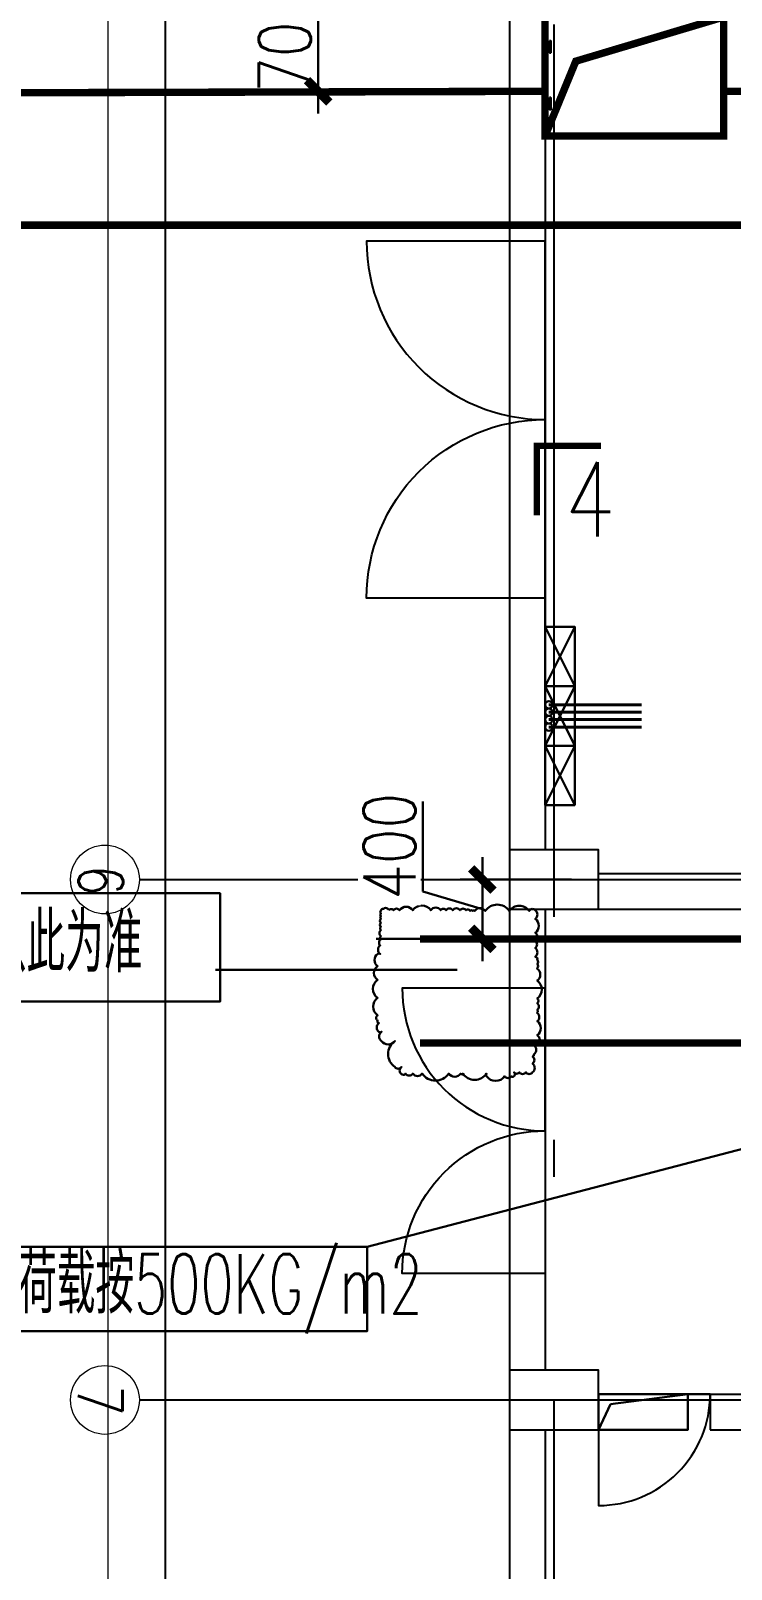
# Model space of a CAD drawing. Header units: millimetres. Extents: x -437359 to 106527, y -82378 to 117612.
# Drawn here: x -274675 to -269966, y 37759 to 48105 of the extents above; entities that cross this region are included whole.
import ezdxf
from ezdxf.enums import TextEntityAlignment as Align

# ---------------------------------------------------------------- set-up
doc = ezdxf.new("R2010")
doc.units = ezdxf.units.MM
doc.linetypes.add('ACAD_ISO10W100', pattern=[18.5, 12, -3, 0.5, -3])
doc.linetypes.add('DASH', pattern=[0.35, 0.25, -0.1])
doc.layers.get('0').update_dxf_attribs({"color": 8})
doc.layers.get('Defpoints').update_dxf_attribs({"color": 8})
for name, color, linetype, lineweight in [('road_mr', 8, 'Continuous', 0), ('中心线', 8, 'ACAD_ISO10W100', 5), ('电缆通道', 8, 'Continuous', 30)]:
    doc.layers.add(name, color=color, linetype=linetype, lineweight=lineweight)
for name, color, linetype in [('Z-编号', 8, 'Continuous'), ('桥架标注', 8, 'Continuous'), ('电气尺寸标注', 8, 'Continuous'), ('管道标注', 8, 'Continuous')]:
    doc.layers.add(name, color=color, linetype=linetype)
doc.styles.add('geditxt1', font='geditxt.shx', dxfattribs={"width": 0.65, "bigfont": 'hzfs_1.shx'})
doc.styles.add('HZ', font='geditxt.shx', dxfattribs={"width": 0.8, "bigfont": 'hzfs_1.shx'})
doc.styles.add('ROMANT', font='geditxt.shx', dxfattribs={"width": 0.75, "height": 300, "bigfont": 'hzfs_1.shx'})
doc.styles.add('统一字体', font='geditxt.shx', dxfattribs={"width": 0.75, "bigfont": 'hzfs_1.shx'})
doc.linetypes.add('10421', pattern='A,2,[150,AcadEref.ttf,S=1,R=0,X=0,Y=1],1e-11', length=2)
doc.dimstyles.new('ISO-50', dxfattribs={"dimscale": 50, "dimtxt": 3.5, "dimasz": 2, "dimexe": 1, "dimexo": 1, "dimgap": 0.5, "dimtad": 1, "dimdec": 0, "dimtxsty": 'HZ', "dimblk": 'ARCHTICK', "dimcen": 2.5, "dimdle": 1, "dimclrd": 256, "dimclre": 256, "dimadec": 0, "dimazin": 0, "dimtfac": 1, "dimtdec": 0, "dimtmove": 1, "dimatfit": 3, "dimldrblk": 'ARCHTICK', "dimfxl": 0, "dimarcsym": 0})
doc.dimstyles.new('yk1.50', dxfattribs={"dimtxt": 350, "dimasz": 150, "dimexe": 150, "dimexo": 100, "dimgap": 50, "dimtad": 1, "dimdec": 0, "dimdsep": 46, "dimtxsty": 'HZ', "dimblk": 'ARCHTICK', "dimcen": 2.5, "dimdle": 150, "dimclrd": 256, "dimclre": 256, "dimclrt": 256, "dimadec": 0, "dimazin": 0, "dimtfac": 1, "dimtdec": 0, "dimtmove": 1, "dimatfit": 3, "dimfxl": 0, "dimlwd": -1, "dimlwe": -1, "dimarcsym": 0})

# ---------------------------------------------------------------- blocks, each defined once
blk = doc.blocks.new('_ArchTick')
at = {"color": 0, "linetype": 'ByBlock', "const_width": 0.4}
blk.add_lwpolyline([(-0.5, -0.5), (0.5, 0.5)], dxfattribs=at)
blk = doc.blocks.new('*D97')
at = {"layer": 'Defpoints', "color": 0, "transparency": 16777216}
for p in [(-272742, 48398), (-271457, 48398), (-271457, 47698)]:
    blk.add_point(p, dxfattribs=at)
at = {"layer": '电缆通道', "transparency": 16777216}
for p, q in [((-272742, 47548), (-272742, 48548)), ((-271557, 48398), (-272892, 48398)), ((-271557, 47698), (-272892, 47698))]:
    blk.add_line(p, q, dxfattribs=at)
at = {"layer": '电缆通道', "transparency": 16777216, "xscale": 150, "yscale": 150, "zscale": 150}
for p, rotation in [((-272742, 48398), 90), ((-272742, 47698), 270)]:
    blk.add_blockref('_ArchTick', p, dxfattribs=dict(at, rotation=rotation))
at = {"layer": '电缆通道', "transparency": 16777216, "insert": (-272967, 48048), "char_height": 350, "attachment_point": 5, "rotation": 90, "style": 'HZ'}
blk.add_mtext('700', dxfattribs=at)
blk = doc.blocks.new('*D108')
at = {"layer": 'Defpoints', "color": 0, "transparency": 16777216}
for p in [(-273769, 48398), (-272860, 48398), (-272810, 11898)]:
    blk.add_point(p, dxfattribs=at)
at = {"layer": '管道标注', "lineweight": -2, "transparency": 16777216}
for p, q in [((-273769, 11848), (-273769, 48448)), ((-272910, 48398), (-273819, 48398)), ((-272860, 11898), (-273819, 11898))]:
    blk.add_line(p, q, dxfattribs=at)
at = {"layer": '管道标注', "lineweight": -2, "transparency": 16777216, "xscale": 100, "yscale": 100, "zscale": 100}
for p, rotation in [((-273769, 48398), 90), ((-273769, 11898), 270)]:
    blk.add_blockref('_ArchTick', p, dxfattribs=dict(at, rotation=rotation))
at = {"layer": '管道标注', "color": 0, "transparency": 16777216, "insert": (-273882, 30148), "char_height": 175, "attachment_point": 5, "rotation": 90, "style": 'HZ'}
blk.add_mtext('36500', dxfattribs=at)
blk = doc.blocks.new('*D337')
at = {"layer": 'Defpoints', "color": 0, "transparency": 16777216}
for p in [(-272049, 42198), (-268030, 42198), (-272049, 41998)]:
    blk.add_point(p, dxfattribs=at)
at = {"layer": '电缆通道', "transparency": 16777216}
for p, q in [((-267280, 42323), (-267280, 42927)), ((-268030, 41848), (-268030, 42348)), ((-268030, 42098), (-267280, 42323)), ((-268630, 42198), (-267880, 42198)), ((-268630, 41998), (-267880, 41998))]:
    blk.add_line(p, q, dxfattribs=at)
at = {"layer": '电缆通道', "transparency": 16777216, "xscale": 150, "yscale": 150, "zscale": 150}
for p, rotation in [((-268030, 42198), 90), ((-268030, 41998), 270)]:
    blk.add_blockref('_ArchTick', p, dxfattribs=dict(at, rotation=rotation))
at = {"layer": '电缆通道', "transparency": 16777216, "insert": (-267505, 42625), "char_height": 350, "attachment_point": 5, "rotation": 90, "style": 'HZ', "bg_fill": 3, "box_fill_scale": 1.1, "bg_fill_color": 256, "bg_fill_true_color": 13158600, "bg_fill_transparency": 1437}
blk.add_mtext('200', dxfattribs=at)
blk = doc.blocks.new('*D445')
at = {"layer": 'Defpoints', "color": 0, "transparency": 16777216}
for p in [(-270857, 42398), (-271639, 41998), (-270857, 41998)]:
    blk.add_point(p, dxfattribs=at)
at = {"layer": '电缆通道', "transparency": 16777216}
for p, q in [((-272039, 42318), (-272039, 42922)), ((-271639, 42548), (-271639, 41848)), ((-271639, 42198), (-272039, 42318)), ((-271039, 42398), (-271789, 42398)), ((-271039, 41998), (-271789, 41998))]:
    blk.add_line(p, q, dxfattribs=at)
at = {"layer": '电缆通道', "transparency": 16777216, "xscale": 150, "yscale": 150, "zscale": 150}
for p, rotation in [((-271639, 42398), 90), ((-271639, 41998), 270)]:
    blk.add_blockref('_ArchTick', p, dxfattribs=dict(at, rotation=rotation))
at = {"layer": '电缆通道', "transparency": 16777216, "insert": (-272264, 42620), "char_height": 350, "attachment_point": 5, "rotation": 90, "style": 'HZ', "bg_fill": 3, "box_fill_scale": 1.1, "bg_fill_color": 256, "bg_fill_true_color": 13158600, "bg_fill_transparency": 232}
blk.add_mtext('400', dxfattribs=at)

msp = doc.modelspace()

# ---------------------------------------------------------------- hatches: boundary and pattern name
at = {"layer": '电缆通道'}
for points in [[(-271187.3, 48037.8), (-271179.3, 48037.8), (-271179.3, 47957.8), (-271187.3, 47957.8)], [(-271187.3, 47655.9), (-271179.3, 47655.9), (-271179.3, 47575.9), (-271187.3, 47575.9)]]:
    msp.add_hatch(color=256, dxfattribs=at).paths.add_polyline_path(points)

# ---------------------------------------------------------------- linework, layer by layer
for p, q in [((-271457.3, 48197.8), (-271457.3, 42197.8)), ((-271217.3, 48197.8), (-271217.3, 42597.8)), ((-270857.3, 42437.8), (-262457.3, 42437.8)), ((-271457.3, 42197.8), (-271457.3, 39097.8)), ((-271217.3, 42197.8), (-271217.3, 39097.8)), ((-270857.3, 42197.8), (-262457.3, 42197.8)), ((-270857.3, 38937.8), (-262457.3, 38937.8)), ((-270857.3, 38937.8), (-262457.3, 38937.8)), ((-270107.3, 38937.8), (-270107.3, 38697.8)), ((-271457.3, 38697.8), (-271457.3, 33097.8)), ((-271217.3, 38697.8), (-271217.3, 33097.8)), ((-270107.3, 38697.8), (-262457.3, 38697.8)), ((-270107.3, 38697.8), (-262457.3, 38697.8))]:
    msp.add_line(p, q)
for points in [[(-271217.3, 45490.8), (-271217.3, 45490.8), (-271217.3, 46690.8), (-272417.3, 46690.8), (-272417.3, 46690.8, 0.4142136)], [(-271217.3, 45490.8), (-271217.3, 45490.8), (-271217.3, 44290.8), (-272417.3, 44290.8), (-272417.3, 44290.8, -0.4142136)], [(-271217.3, 40707.5), (-271217.3, 40707.5), (-271217.3, 41667.5), (-272177.3, 41667.5), (-272177.3, 41667.5, 0.4142136)], [(-271217.3, 40707.5), (-271217.3, 40707.5), (-271217.3, 39747.5), (-272177.3, 39747.5), (-272177.3, 39747.5, -0.4142136)], [(-270107.3, 38937.8), (-270107.3, 38937.8), (-270857.3, 38937.8), (-270857.3, 38187.8), (-270857.3, 38187.8, 0.4142136)]]:
    msp.add_lwpolyline(points, format="xyb", close=True)
for points in [[(-271457.3, 42197.8), (-270857.3, 42197.8), (-270857.3, 42597.8), (-271457.3, 42597.8)], [(-271457.3, 38697.8), (-270857.3, 38697.8), (-270857.3, 39097.8), (-271457.3, 39097.8)], [(-271457.3, 38697.8), (-270857.3, 38697.8), (-270857.3, 39097.8), (-271457.3, 39097.8)]]:
    msp.add_lwpolyline(points, close=True)
at = {"layer": 'road_mr'}
msp.add_lwpolyline([(-274157.3, 76947.8), (-274157.3, 4947.8)], dxfattribs=at)
at = {"layer": 'Z-编号', "lineweight": 9}
for centre in [(-274176, 42397.8), (-274176, 38897.8)]:
    msp.add_circle(centre, 231.3, dxfattribs=at)
at = {"layer": '中心线', "color": 1, "lineweight": -2, "ltscale": 500}
for p, q in [((-271157.3, 32897.8), (-271157.3, 50091.4)), ((-273944.7, 42397.8), (-261857.3, 42397.8))]:
    msp.add_line(p, q, dxfattribs=at)
at = {"layer": '中心线', "color": 1, "linetype": '10421', "lineweight": -2, "ltscale": 500}
msp.add_line((-273944.7, 38897.8), (-261857.3, 38897.8), dxfattribs=at)
at = {"layer": '电气尺寸标注', "color": 0, "ltscale": 1500, "const_width": 42.9}
msp.add_lwpolyline([(-270840.6, 45314.1), (-271272.2, 45314.1), (-271272.2, 44847)], dxfattribs=at)
at = {"layer": '电缆通道'}
for p, q in [((-271217.3, 46690.8), (-271217.3, 43018.5)), ((-271017.3, 44097.8), (-271217.3, 43697.8)), ((-271217.3, 44097.8), (-271017.3, 43697.8)), ((-271017.3, 43697.8), (-271217.3, 43297.8)), ((-271217.3, 43697.8), (-271017.3, 43297.8)), ((-271017.3, 43297.8), (-271217.3, 42897.8)), ((-271217.3, 43297.8), (-271017.3, 42897.8)), ((-271809.1, 41791), (-273432.3, 41791)), ((-272412.9, 39926.7), (-268607, 40922.8)), ((-270776.7, 38868.7), (-270257.3, 38937.8)), ((-270857.3, 38697.8), (-270776.7, 38868.7))]:
    msp.add_line(p, q, dxfattribs=at)
at = {"layer": '电缆通道', "color": 4, "ltscale": 0.35}
for p, q in [((-265407, 41997.8), (-272351.8, 41997.8)), ((-268457, 41301.3), (-270757.3, 41304))]:
    msp.add_line(p, q, dxfattribs=at)
at = {"layer": '电缆通道', "color": 4, "ltscale": 0.35, "const_width": 50}
msp.add_lwpolyline([(-271217.3, 48197.8), (-270017.3, 48197.8), (-270017.3, 47397.8), (-271217.3, 47397.8)], close=True, dxfattribs=at)
for points in [[(-271217.3, 47397.8), (-271010.5, 47900.8), (-270017.3, 48197.8)], [(-271457.3, 47697.8), (-271457.3, 47697.8), (-278157.3, 47679.2)], [(-271457.3, 47697.8), (-271217.3, 47697.8)], [(-270017.3, 47697.8), (-262097.3, 47697.8)], [(-271457.3, 46797.8), (-271457.3, 46797.8), (-278157.3, 46797.8)], [(-271457.3, 46797.8), (-271217.3, 46797.8)], [(-271217.3, 46797.8), (-270657.3, 46797.8)], [(-270799.3, 46797.8), (-269547.3, 46797.8)], [(-268457, 41297.8), (-272057.3, 41297.8)]]:
    msp.add_lwpolyline(points, dxfattribs=at)
at = {"layer": '电缆通道'}
for points in [[(-271187.3, 48037.8), (-271179.3, 48037.8), (-271179.3, 47957.8), (-271187.3, 47957.8)], [(-271187.3, 47655.9), (-271179.3, 47655.9), (-271179.3, 47575.9), (-271187.3, 47575.9)], [(-271217.3, 44097.8), (-271017.3, 44097.8), (-271017.3, 43697.8), (-271217.3, 43697.8)], [(-271217.3, 43697.8), (-271017.3, 43697.8), (-271017.3, 43297.8), (-271217.3, 43297.8)], [(-271217.3, 43297.8), (-271017.3, 43297.8), (-271017.3, 42897.8), (-271217.3, 42897.8)], [(-277476, 42304.9), (-273402, 42304.9), (-273402, 41576.9), (-277476, 41576.9)], [(-278909.7, 39926.7), (-272412.9, 39926.7), (-272412.9, 39360.7), (-278909.7, 39360.7)], [(-270857.3, 38937.8), (-270257.3, 38937.8), (-270257.3, 38697.8), (-270857.3, 38697.8)]]:
    msp.add_lwpolyline(points, close=True, dxfattribs=at)
at = {"layer": '电缆通道', "color": 1, "linetype": 'DASH', "ltscale": 500, "const_width": 20}
for points in [[(-271192.3, 43572.8), (-270568.6, 43572.8)], [(-271192.3, 43522.8), (-270568.6, 43522.8)], [(-271192.3, 43472.8), (-270568.6, 43472.8)], [(-271192.3, 43422.8), (-270568.6, 43422.8)]]:
    msp.add_lwpolyline(points, dxfattribs=at)
at = {"layer": '电缆通道'}
for centre in [(-271192.3, 43572.8), (-271192.3, 43522.8), (-271192.3, 43472.8), (-271192.3, 43422.8)]:
    msp.add_circle(centre, 25, dxfattribs=at)

# ---------------------------------------------------------------- texts
at = {"layer": 'Z-编号', "lineweight": 9, "style": 'ROMANT', "width": 0.8}
for tag, p in [('6', (-274204.4, 42391.8)), ('7', (-274207.3, 38894.3))]:
    msp.add_attdef(tag, text='', height=300, rotation=270, dxfattribs=at).set_placement(p, align=Align.MIDDLE)
at = {"layer": '桥架标注', "color": 2, "style": 'geditxt1', "width": 0.65}
for s, p in [('接电气室外桥架，接口以此为准', (-275744.2, 41772.9, 162834.4)), ('预埋扁铁150x150x10，共10块，荷载按500KG/m2', (-275744.2, 39479.1, 162834.4))]:
    msp.add_text(s, height=400, dxfattribs=at).set_placement(p, align=Align.CENTER)
at = {"layer": '电气尺寸标注', "color": 0, "ltscale": 1500, "style": '统一字体', "width": 0.8}
msp.add_text('4', height=500, dxfattribs=at).set_placement((-271087.5, 44703.9))

# ---------------------------------------------------------------- dimensions: what is measured, and where the dimension line sits
at = {"layer": '电缆通道'}
dim = msp.add_linear_dim(base=(-272742, 48397.8), p1=(-271457.3, 47697.8), p2=(-271457.3, 48397.8), angle=90, dimstyle='yk1.50', dxfattribs=at)
dim.commit()
dim.dimension.update_dxf_attribs({"geometry": '*D97', "text_midpoint": (-272967, 48047.8)})
at = {"layer": '管道标注'}
dim = msp.add_linear_dim(base=(-273769.3, 48397.8), p1=(-272809.8, 11897.8), p2=(-272859.8, 48397.8), angle=270, dimstyle='ISO-50', dxfattribs=at)
dim.commit()
dim.dimension.update_dxf_attribs({"geometry": '*D108', "text_midpoint": (-273881.8, 30147.8)})

# ---------------------------------------------------------------- next in the draw order: dimensions: what is measured, and where the dimension line sits
at = {"layer": '电缆通道'}
dim = msp.add_linear_dim(base=(-268030.2, 42197.8), p1=(-272049.3, 41997.8), p2=(-272049.3, 42197.8), angle=90, dimstyle='yk1.50', override={"dimfxl": 600, "dimfxlon": 1, "dimtfill": 1, "dimarcsym": 1}, dxfattribs=at)
dim.commit()
dim.dimension.update_dxf_attribs({"geometry": '*D337', "text_midpoint": (-267505.2, 42372.8)})

# ---------------------------------------------------------------- next in the draw order: linework, layer by layer
msp.add_lwpolyline([(-272267.2, 42191.2, -0.5205671), (-272235.9, 42191.2, -0.5205671), (-272195.7, 42191.2, -0.5205671), (-272106.3, 42191.2, -0.5205671), (-271985.6, 42191.2, -0.5205671), (-271918.5, 42191.2, -0.5205671), (-271882.8, 42191.2, -0.5205671), (-271838.1, 42191.2, -0.5205671), (-271788.9, 42191.2, -0.5205671), (-271748.7, 42191.2, -0.5205671), (-271721.8, 42186.7, -0.5205671), (-271704, 42186.7, -0.5205671), (-271690.6, 42186.7, -0.5205671), (-271619, 42186.7, -0.5205671), (-271458.1, 42186.7, -0.5205671), (-271324, 42186.7, -0.5205671), (-271283.8, 42191.2, -0.5205671), (-271283.8, 42191.2, -0.5205671), (-271283.8, 42133.1, -0.5205671), (-271283.8, 42039.3, -0.5205671), (-271283.8, 41985.7, -0.5205671), (-271283.8, 41936.5, -0.5205671), (-271283.8, 41878.5, -0.5205671), (-271270.4, 41856.1, -0.5205671), (-271270.4, 41829.3, -0.5205671), (-271270.4, 41802.5, -0.5205671), (-271270.4, 41798, -0.5205671), (-271270.4, 41717.6, -0.5205671), (-271270.4, 41597, -0.5205671), (-271270.4, 41565.7, -0.5205671), (-271270.4, 41521.1, -0.5205671), (-271270.4, 41503.2, -0.5205671), (-271270.4, 41498.7, -0.5205671), (-271270.4, 41445.1, -0.5205671), (-271270.4, 41351.3, -0.5205671), (-271270.4, 41284.3, -0.5205671), (-271292.7, 41284.3, -0.5205671), (-271292.7, 41221.7, -0.5205671), (-271301.7, 41208.3, -0.5205671), (-271301.7, 41208.3, -0.5205671), (-271301.7, 41159.2, -0.5205671), (-271301.7, 41101.1, -0.5205671), (-271346.4, 41101.1, -0.5205671), (-271391.1, 41101.1, -0.5205671), (-271426.8, 41101.1, -0.5205671), (-271426.8, 41074.3, -0.5205671), (-271444.7, 41074.3, -0.5205671), (-271444.7, 41074.3, -0.5205671), (-271489.4, 41074.3, -0.5205671), (-271610.1, 41074.3, -0.5205671), (-271610.1, 41092.2, -0.5205671), (-271771, 41092.2, -0.5205671), (-271784.4, 41092.2, -0.5205671), (-271864.9, 41092.2, -0.5205671), (-272043.7, 41092.2, -0.5205671), (-272106.3, 41092.2, -0.5205671), (-272155.4, 41092.2, -0.5205671), (-272177.8, 41087.7, -0.5205671), (-272182.3, 41087.7, -0.5205671), (-272182.3, 41136.9, -0.5205671), (-272227, 41136.9, -0.5205671), (-272227, 41311.1, -0.5205671), (-272316.4, 41311.1, -0.5205671), (-272316.4, 41373.6, -0.5205671), (-272334.2, 41373.6, -0.5205671), (-272334.2, 41431.7, -0.5205671), (-272343.2, 41449.6, -0.5205671), (-272343.2, 41449.6, -0.5205671), (-272343.2, 41485.3, -0.5205671), (-272343.2, 41601.5, -0.5205671), (-272343.2, 41722.1, -0.5205671), (-272343.2, 41815.9, -0.5205671), (-272343.2, 41896.3, -0.5205671), (-272325.3, 41896.3, -0.5205671), (-272325.3, 41954.4, -0.5205671), (-272320.8, 41994.6, -0.5205671), (-272320.8, 42016.9, -0.5205671), (-272320.8, 42057.1, -0.5205671), (-272320.8, 42079.5, -0.5205671), (-272320.8, 42106.3, -0.5205671), (-272320.8, 42133.1, -0.5205671), (-272320.8, 42151, -0.5205671), (-272320.8, 42168.8, -0.5205671), (-272320.8, 42186.7, -0.5205671), (-272303, 42200.1, -0.5205671), (-272276.1, 42200.1, -0.5205671)], format="xyb", close=True, dxfattribs=at)
at = {"layer": '电缆通道', "color": 4, "ltscale": 0.35, "const_width": 50}
msp.add_lwpolyline([(-265730.9, 41997.8), (-272057.3, 41997.8)], dxfattribs=at)

# ---------------------------------------------------------------- next in the draw order: dimensions: what is measured, and where the dimension line sits
at = {"layer": '电缆通道'}
dim = msp.add_linear_dim(base=(-271638.8, 41997.8), p1=(-270857.3, 42397.8), p2=(-270857.3, 41997.8), angle=90, dimstyle='yk1.50', override={"dimfxl": 600, "dimfxlon": 1, "dimtfill": 1, "dimarcsym": 1}, dxfattribs=at)
dim.commit()
dim.dimension.update_dxf_attribs({"geometry": '*D445', "text_midpoint": (-272263.8, 42367.8)})

doc.saveas('drawing.dxf')
